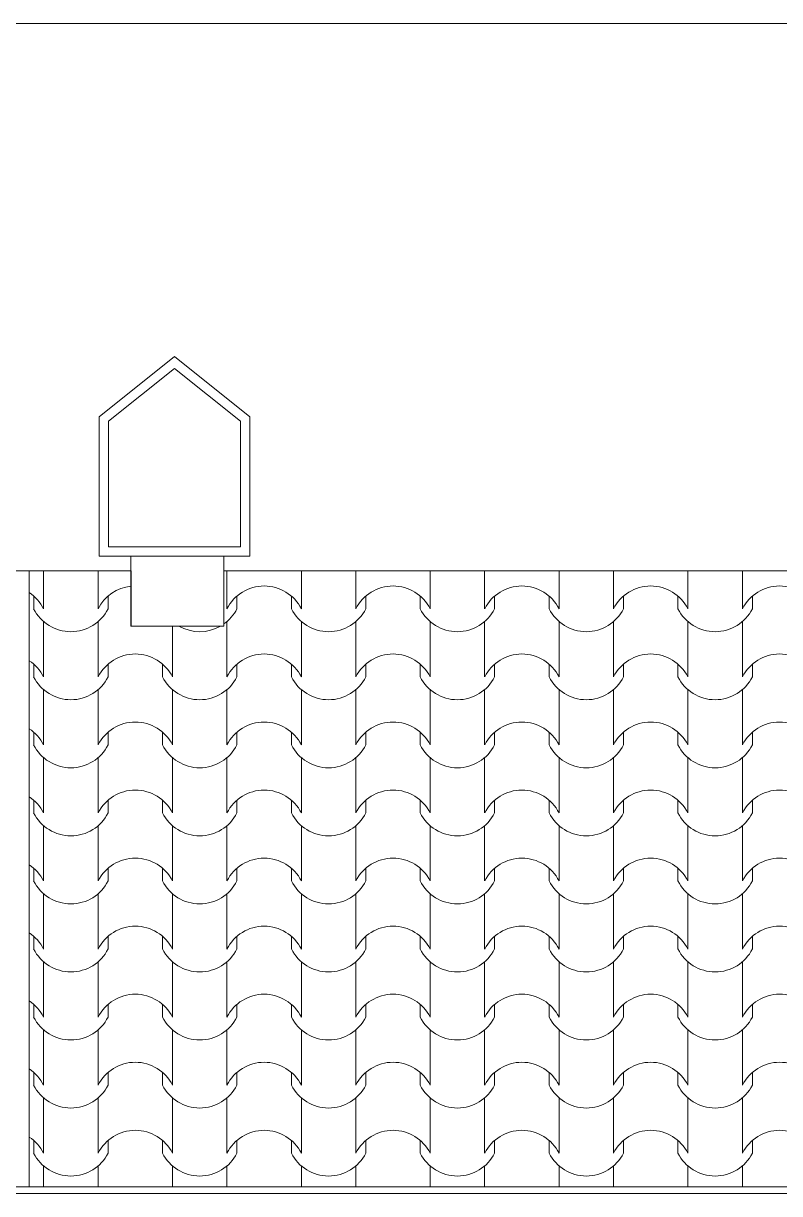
# Model space of a CAD drawing. Header units: millimetres. Extents: x 2791058 to 2855058, y -67651 to -18651.
# Drawn here: x 2804951 to 2808290, y -23822 to -18651 of the extents above; entities that cross this region are included whole.
import ezdxf

# ---------------------------------------------------------------- set-up
doc = ezdxf.new("R2010")
doc.units = ezdxf.units.MM
doc.header["$MEASUREMENT"] = 0
doc.layers.add('Shell - Roof_Pen_No__21', color=7, linetype='Continuous', lineweight=0)
doc.layers.add('Structural - Bearing_Pen_No__1', color=7, linetype='Continuous', lineweight=0)
doc.layers.add('Structural - Bearing_Pen_No__62', color=7, linetype='Continuous', lineweight=0, true_color=0xaaaaaa)

# ---------------------------------------------------------------- blocks, each defined once
blk = doc.blocks.new('*X2', base_point=(2247653.8, -76425))
at = {"layer": 'Structural - Bearing_Pen_No__62', "color": 253, "linetype": 'Continuous', "lineweight": 0, "true_color": 0xaaaaaa}
for p, q in [((2805040, -21069.6), (2805040, -21116)), ((2805280.5, -21069.6), (2805280.5, -21116)), ((2805849.4, -21069.6), (2805849.4, -21116)), ((2806177.9, -21069.6), (2806177.9, -21116)), ((2806418.4, -21069.6), (2806418.4, -21116)), ((2806746.9, -21069.6), (2806746.9, -21116)), ((2806987.3, -21069.6), (2806987.3, -21116)), ((2807315.8, -21069.6), (2807315.8, -21116)), ((2807556.3, -21069.6), (2807556.3, -21116)), ((2807884.8, -21069.6), (2807884.8, -21116)), ((2808125.3, -21069.6), (2808125.3, -21116)), ((2805040, -21116), (2805040, -21237.9)), ((2805280.5, -21116), (2805280.5, -21237.9)), ((2805849.4, -21116), (2805849.4, -21237.9)), ((2806177.9, -21116), (2806177.9, -21237.9)), ((2806418.4, -21116), (2806418.4, -21237.9)), ((2806746.9, -21116), (2806746.9, -21237.9)), ((2806987.3, -21116), (2806987.3, -21237.9)), ((2807315.8, -21116), (2807315.8, -21237.9)), ((2807556.3, -21116), (2807556.3, -21237.9)), ((2807884.8, -21116), (2807884.8, -21237.9)), ((2808125.3, -21116), (2808125.3, -21237.9)), ((2804996, -21181.8), (2804996, -21237.9)), ((2805324.5, -21181.8), (2805324.5, -21237.9)), ((2805893.4, -21181.8), (2805893.4, -21237.9)), ((2806133.9, -21181.8), (2806133.9, -21237.9)), ((2806462.4, -21181.8), (2806462.4, -21237.9)), ((2806702.9, -21181.8), (2806702.9, -21237.9)), ((2807031.4, -21181.8), (2807031.4, -21237.9)), ((2807271.8, -21181.8), (2807271.8, -21237.9)), ((2807600.3, -21181.8), (2807600.3, -21237.9)), ((2807840.8, -21181.8), (2807840.8, -21237.9)), ((2808169.3, -21181.8), (2808169.3, -21237.9)), ((2805040, -21294.7), (2805040, -21416.6)), ((2805280.5, -21294.7), (2805280.5, -21416.6)), ((2805849.4, -21294.7), (2805849.4, -21416.6)), ((2806177.9, -21294.7), (2806177.9, -21416.6)), ((2806418.4, -21294.7), (2806418.4, -21416.6)), ((2806746.9, -21294.7), (2806746.9, -21416.6)), ((2806987.3, -21294.7), (2806987.3, -21416.6)), ((2807315.8, -21294.7), (2807315.8, -21416.6)), ((2807556.3, -21294.7), (2807556.3, -21416.6)), ((2807884.8, -21294.7), (2807884.8, -21416.6)), ((2808125.3, -21294.7), (2808125.3, -21416.6)), ((2805609, -21314.7), (2805609, -21416.6)), ((2805040, -21416.6), (2805040, -21538.6)), ((2805280.5, -21416.6), (2805280.5, -21538.6)), ((2805609, -21416.6), (2805609, -21538.6)), ((2805849.4, -21416.6), (2805849.4, -21538.6)), ((2806177.9, -21416.6), (2806177.9, -21538.6)), ((2806418.4, -21416.6), (2806418.4, -21538.6)), ((2806746.9, -21416.6), (2806746.9, -21538.6)), ((2806987.3, -21416.6), (2806987.3, -21538.6)), ((2807315.8, -21416.6), (2807315.8, -21538.6)), ((2807556.3, -21416.6), (2807556.3, -21538.6)), ((2807884.8, -21416.6), (2807884.8, -21538.6)), ((2808125.3, -21416.6), (2808125.3, -21538.6)), ((2804996, -21482.5), (2804996, -21538.6)), ((2805324.5, -21482.5), (2805324.5, -21538.6)), ((2805564.9, -21482.5), (2805564.9, -21538.6)), ((2805893.4, -21482.5), (2805893.4, -21538.6)), ((2806133.9, -21482.5), (2806133.9, -21538.6)), ((2806462.4, -21482.5), (2806462.4, -21538.6)), ((2806702.9, -21482.5), (2806702.9, -21538.6)), ((2807031.4, -21482.5), (2807031.4, -21538.6)), ((2807271.8, -21482.5), (2807271.8, -21538.6)), ((2807600.3, -21482.5), (2807600.3, -21538.6)), ((2807840.8, -21482.5), (2807840.8, -21538.6)), ((2808169.3, -21482.5), (2808169.3, -21538.6)), ((2805040, -21595.4), (2805040, -21717.3)), ((2805280.5, -21595.4), (2805280.5, -21717.3)), ((2805609, -21595.4), (2805609, -21717.3)), ((2805849.4, -21595.4), (2805849.4, -21717.3)), ((2806177.9, -21595.4), (2806177.9, -21717.3)), ((2806418.4, -21595.4), (2806418.4, -21717.3)), ((2806746.9, -21595.4), (2806746.9, -21717.3)), ((2806987.3, -21595.4), (2806987.3, -21717.3)), ((2807315.8, -21595.4), (2807315.8, -21717.3)), ((2807556.3, -21595.4), (2807556.3, -21717.3)), ((2807884.8, -21595.4), (2807884.8, -21717.3)), ((2808125.3, -21595.4), (2808125.3, -21717.3)), ((2805040, -21717.3), (2805040, -21839.2)), ((2805280.5, -21717.3), (2805280.5, -21839.2)), ((2805609, -21717.3), (2805609, -21839.2)), ((2805849.4, -21717.3), (2805849.4, -21839.2)), ((2806177.9, -21717.3), (2806177.9, -21839.2)), ((2806418.4, -21717.3), (2806418.4, -21839.2)), ((2806746.9, -21717.3), (2806746.9, -21839.2)), ((2806987.3, -21717.3), (2806987.3, -21839.2)), ((2807315.8, -21717.3), (2807315.8, -21839.2)), ((2807556.3, -21717.3), (2807556.3, -21839.2)), ((2807884.8, -21717.3), (2807884.8, -21839.2)), ((2808125.3, -21717.3), (2808125.3, -21839.2)), ((2804996, -21783.2), (2804996, -21839.2)), ((2805324.5, -21783.2), (2805324.5, -21839.2)), ((2805564.9, -21783.2), (2805564.9, -21839.2)), ((2805893.4, -21783.2), (2805893.4, -21839.2)), ((2806133.9, -21783.2), (2806133.9, -21839.2)), ((2806462.4, -21783.2), (2806462.4, -21839.2)), ((2806702.9, -21783.2), (2806702.9, -21839.2)), ((2807031.4, -21783.2), (2807031.4, -21839.2)), ((2807271.8, -21783.2), (2807271.8, -21839.2)), ((2807600.3, -21783.2), (2807600.3, -21839.2)), ((2807840.8, -21783.2), (2807840.8, -21839.2)), ((2808169.3, -21783.2), (2808169.3, -21839.2)), ((2805040, -21896), (2805040, -22018)), ((2805280.5, -21896), (2805280.5, -22018)), ((2805609, -21896), (2805609, -22018)), ((2805849.4, -21896), (2805849.4, -22018)), ((2806177.9, -21896), (2806177.9, -22018)), ((2806418.4, -21896), (2806418.4, -22018)), ((2806746.9, -21896), (2806746.9, -22018)), ((2806987.3, -21896), (2806987.3, -22018)), ((2807315.8, -21896), (2807315.8, -22018)), ((2807556.3, -21896), (2807556.3, -22018)), ((2807884.8, -21896), (2807884.8, -22018)), ((2808125.3, -21896), (2808125.3, -22018)), ((2805040, -22018), (2805040, -22139.9)), ((2805280.5, -22018), (2805280.5, -22139.9)), ((2805609, -22018), (2805609, -22139.9)), ((2805849.4, -22018), (2805849.4, -22139.9)), ((2806177.9, -22018), (2806177.9, -22139.9)), ((2806418.4, -22018), (2806418.4, -22139.9)), ((2806746.9, -22018), (2806746.9, -22139.9)), ((2806987.3, -22018), (2806987.3, -22139.9)), ((2807315.8, -22018), (2807315.8, -22139.9)), ((2807556.3, -22018), (2807556.3, -22139.9)), ((2807884.8, -22018), (2807884.8, -22139.9)), ((2808125.3, -22018), (2808125.3, -22139.9)), ((2804996, -22083.9), (2804996, -22139.9)), ((2805324.5, -22083.9), (2805324.5, -22139.9)), ((2805564.9, -22083.9), (2805564.9, -22139.9)), ((2805893.4, -22083.9), (2805893.4, -22139.9)), ((2806133.9, -22083.9), (2806133.9, -22139.9)), ((2806462.4, -22083.9), (2806462.4, -22139.9)), ((2806702.9, -22083.9), (2806702.9, -22139.9)), ((2807031.4, -22083.9), (2807031.4, -22139.9)), ((2807271.8, -22083.9), (2807271.8, -22139.9)), ((2807600.3, -22083.9), (2807600.3, -22139.9)), ((2807840.8, -22083.9), (2807840.8, -22139.9)), ((2808169.3, -22083.9), (2808169.3, -22139.9)), ((2805040, -22196.7), (2805040, -22318.7)), ((2805280.5, -22196.7), (2805280.5, -22318.7)), ((2805609, -22196.7), (2805609, -22318.7)), ((2805849.4, -22196.7), (2805849.4, -22318.7)), ((2806177.9, -22196.7), (2806177.9, -22318.7)), ((2806418.4, -22196.7), (2806418.4, -22318.7)), ((2806746.9, -22196.7), (2806746.9, -22318.7)), ((2806987.3, -22196.7), (2806987.3, -22318.7)), ((2807315.8, -22196.7), (2807315.8, -22318.7)), ((2807556.3, -22196.7), (2807556.3, -22318.7)), ((2807884.8, -22196.7), (2807884.8, -22318.7)), ((2808125.3, -22196.7), (2808125.3, -22318.7)), ((2805040, -22318.7), (2805040, -22440.6)), ((2805280.5, -22318.7), (2805280.5, -22440.6)), ((2805609, -22318.7), (2805609, -22440.6)), ((2805849.4, -22318.7), (2805849.4, -22440.6)), ((2806177.9, -22318.7), (2806177.9, -22440.6)), ((2806418.4, -22318.7), (2806418.4, -22440.6)), ((2806746.9, -22318.7), (2806746.9, -22440.6)), ((2806987.3, -22318.7), (2806987.3, -22440.6)), ((2807315.8, -22318.7), (2807315.8, -22440.6)), ((2807556.3, -22318.7), (2807556.3, -22440.6)), ((2807884.8, -22318.7), (2807884.8, -22440.6)), ((2808125.3, -22318.7), (2808125.3, -22440.6)), ((2804996, -22384.5), (2804996, -22440.6)), ((2805324.5, -22384.5), (2805324.5, -22440.6)), ((2805564.9, -22384.5), (2805564.9, -22440.6)), ((2805893.4, -22384.5), (2805893.4, -22440.6)), ((2806133.9, -22384.5), (2806133.9, -22440.6)), ((2806462.4, -22384.5), (2806462.4, -22440.6)), ((2806702.9, -22384.5), (2806702.9, -22440.6)), ((2807031.4, -22384.5), (2807031.4, -22440.6)), ((2807271.8, -22384.5), (2807271.8, -22440.6)), ((2807600.3, -22384.5), (2807600.3, -22440.6)), ((2807840.8, -22384.5), (2807840.8, -22440.6)), ((2808169.3, -22384.5), (2808169.3, -22440.6)), ((2805040, -22497.4), (2805040, -22619.3)), ((2805280.5, -22497.4), (2805280.5, -22619.3)), ((2805609, -22497.4), (2805609, -22619.3)), ((2805849.4, -22497.4), (2805849.4, -22619.3)), ((2806177.9, -22497.4), (2806177.9, -22619.3)), ((2806418.4, -22497.4), (2806418.4, -22619.3)), ((2806746.9, -22497.4), (2806746.9, -22619.3)), ((2806987.3, -22497.4), (2806987.3, -22619.3)), ((2807315.8, -22497.4), (2807315.8, -22619.3)), ((2807556.3, -22497.4), (2807556.3, -22619.3)), ((2807884.8, -22497.4), (2807884.8, -22619.3)), ((2808125.3, -22497.4), (2808125.3, -22619.3)), ((2805040, -22619.3), (2805040, -22741.3)), ((2805280.5, -22619.3), (2805280.5, -22741.3)), ((2805609, -22619.3), (2805609, -22741.3)), ((2805849.4, -22619.3), (2805849.4, -22741.3)), ((2806177.9, -22619.3), (2806177.9, -22741.3)), ((2806418.4, -22619.3), (2806418.4, -22741.3)), ((2806746.9, -22619.3), (2806746.9, -22741.3)), ((2806987.3, -22619.3), (2806987.3, -22741.3)), ((2807315.8, -22619.3), (2807315.8, -22741.3)), ((2807556.3, -22619.3), (2807556.3, -22741.3)), ((2807884.8, -22619.3), (2807884.8, -22741.3)), ((2808125.3, -22619.3), (2808125.3, -22741.3)), ((2804996, -22685.2), (2804996, -22741.3)), ((2805324.5, -22685.2), (2805324.5, -22741.3)), ((2805564.9, -22685.2), (2805564.9, -22741.3)), ((2805893.4, -22685.2), (2805893.4, -22741.3)), ((2806133.9, -22685.2), (2806133.9, -22741.3)), ((2806462.4, -22685.2), (2806462.4, -22741.3)), ((2806702.9, -22685.2), (2806702.9, -22741.3)), ((2807031.4, -22685.2), (2807031.4, -22741.3)), ((2807271.8, -22685.2), (2807271.8, -22741.3)), ((2807600.3, -22685.2), (2807600.3, -22741.3)), ((2807840.8, -22685.2), (2807840.8, -22741.3)), ((2808169.3, -22685.2), (2808169.3, -22741.3)), ((2805040, -22798.1), (2805040, -22920)), ((2805280.5, -22798.1), (2805280.5, -22920)), ((2805609, -22798.1), (2805609, -22920)), ((2805849.4, -22798.1), (2805849.4, -22920)), ((2806177.9, -22798.1), (2806177.9, -22920)), ((2806418.4, -22798.1), (2806418.4, -22920)), ((2806746.9, -22798.1), (2806746.9, -22920)), ((2806987.3, -22798.1), (2806987.3, -22920)), ((2807315.8, -22798.1), (2807315.8, -22920)), ((2807556.3, -22798.1), (2807556.3, -22920)), ((2807884.8, -22798.1), (2807884.8, -22920)), ((2808125.3, -22798.1), (2808125.3, -22920)), ((2805040, -22920), (2805040, -23041.9)), ((2805280.5, -22920), (2805280.5, -23041.9)), ((2805609, -22920), (2805609, -23041.9)), ((2805849.4, -22920), (2805849.4, -23041.9)), ((2806177.9, -22920), (2806177.9, -23041.9)), ((2806418.4, -22920), (2806418.4, -23041.9)), ((2806746.9, -22920), (2806746.9, -23041.9)), ((2806987.3, -22920), (2806987.3, -23041.9)), ((2807315.8, -22920), (2807315.8, -23041.9)), ((2807556.3, -22920), (2807556.3, -23041.9)), ((2807884.8, -22920), (2807884.8, -23041.9)), ((2808125.3, -22920), (2808125.3, -23041.9)), ((2804996, -22985.9), (2804996, -23041.9)), ((2805324.5, -22985.9), (2805324.5, -23041.9)), ((2805564.9, -22985.9), (2805564.9, -23041.9)), ((2805893.4, -22985.9), (2805893.4, -23041.9)), ((2806133.9, -22985.9), (2806133.9, -23041.9)), ((2806462.4, -22985.9), (2806462.4, -23041.9)), ((2806702.9, -22985.9), (2806702.9, -23041.9)), ((2807031.4, -22985.9), (2807031.4, -23041.9)), ((2807271.8, -22985.9), (2807271.8, -23041.9)), ((2807600.3, -22985.9), (2807600.3, -23041.9)), ((2807840.8, -22985.9), (2807840.8, -23041.9)), ((2808169.3, -22985.9), (2808169.3, -23041.9)), ((2805040, -23098.7), (2805040, -23220.7)), ((2805280.5, -23098.7), (2805280.5, -23220.7)), ((2805609, -23098.7), (2805609, -23220.7)), ((2805849.4, -23098.7), (2805849.4, -23220.7)), ((2806177.9, -23098.7), (2806177.9, -23220.7)), ((2806418.4, -23098.7), (2806418.4, -23220.7)), ((2806746.9, -23098.7), (2806746.9, -23220.7)), ((2806987.3, -23098.7), (2806987.3, -23220.7)), ((2807315.8, -23098.7), (2807315.8, -23220.7)), ((2807556.3, -23098.7), (2807556.3, -23220.7)), ((2807884.8, -23098.7), (2807884.8, -23220.7)), ((2808125.3, -23098.7), (2808125.3, -23220.7)), ((2805040, -23220.7), (2805040, -23342.6)), ((2805280.5, -23220.7), (2805280.5, -23342.6)), ((2805609, -23220.7), (2805609, -23342.6)), ((2805849.4, -23220.7), (2805849.4, -23342.6)), ((2806177.9, -23220.7), (2806177.9, -23342.6)), ((2806418.4, -23220.7), (2806418.4, -23342.6)), ((2806746.9, -23220.7), (2806746.9, -23342.6)), ((2806987.3, -23220.7), (2806987.3, -23342.6)), ((2807315.8, -23220.7), (2807315.8, -23342.6)), ((2807556.3, -23220.7), (2807556.3, -23342.6)), ((2807884.8, -23220.7), (2807884.8, -23342.6)), ((2808125.3, -23220.7), (2808125.3, -23342.6)), ((2804996, -23286.6), (2804996, -23342.6)), ((2805324.5, -23286.6), (2805324.5, -23342.6)), ((2805564.9, -23286.6), (2805564.9, -23342.6)), ((2805893.4, -23286.6), (2805893.4, -23342.6)), ((2806133.9, -23286.6), (2806133.9, -23342.6)), ((2806462.4, -23286.6), (2806462.4, -23342.6)), ((2806702.9, -23286.6), (2806702.9, -23342.6)), ((2807031.4, -23286.6), (2807031.4, -23342.6)), ((2807271.8, -23286.6), (2807271.8, -23342.6)), ((2807600.3, -23286.6), (2807600.3, -23342.6)), ((2807840.8, -23286.6), (2807840.8, -23342.6)), ((2808169.3, -23286.6), (2808169.3, -23342.6)), ((2805040, -23399.4), (2805040, -23521.3)), ((2805280.5, -23399.4), (2805280.5, -23521.3)), ((2805609, -23399.4), (2805609, -23521.3)), ((2805849.4, -23399.4), (2805849.4, -23521.3)), ((2806177.9, -23399.4), (2806177.9, -23521.3)), ((2806418.4, -23399.4), (2806418.4, -23521.3)), ((2806746.9, -23399.4), (2806746.9, -23521.3)), ((2806987.3, -23399.4), (2806987.3, -23521.3)), ((2807315.8, -23399.4), (2807315.8, -23521.3)), ((2807556.3, -23399.4), (2807556.3, -23521.3)), ((2807884.8, -23399.4), (2807884.8, -23521.3)), ((2808125.3, -23399.4), (2808125.3, -23521.3)), ((2805040, -23521.3), (2805040, -23643.3)), ((2805280.5, -23521.3), (2805280.5, -23643.3)), ((2805609, -23521.3), (2805609, -23643.3)), ((2805849.4, -23521.3), (2805849.4, -23643.3)), ((2806177.9, -23521.3), (2806177.9, -23643.3)), ((2806418.4, -23521.3), (2806418.4, -23643.3)), ((2806746.9, -23521.3), (2806746.9, -23643.3)), ((2806987.3, -23521.3), (2806987.3, -23643.3)), ((2807315.8, -23521.3), (2807315.8, -23643.3)), ((2807556.3, -23521.3), (2807556.3, -23643.3)), ((2807884.8, -23521.3), (2807884.8, -23643.3)), ((2808125.3, -23521.3), (2808125.3, -23643.3)), ((2804996, -23587.2), (2804996, -23643.3)), ((2805324.5, -23587.2), (2805324.5, -23643.3)), ((2805564.9, -23587.2), (2805564.9, -23643.3)), ((2805893.4, -23587.2), (2805893.4, -23643.3)), ((2806133.9, -23587.2), (2806133.9, -23643.3)), ((2806462.4, -23587.2), (2806462.4, -23643.3)), ((2806702.9, -23587.2), (2806702.9, -23643.3)), ((2807031.4, -23587.2), (2807031.4, -23643.3)), ((2807271.8, -23587.2), (2807271.8, -23643.3)), ((2807600.3, -23587.2), (2807600.3, -23643.3)), ((2807840.8, -23587.2), (2807840.8, -23643.3)), ((2808169.3, -23587.2), (2808169.3, -23643.3)), ((2805040, -23700.1), (2805040, -23792)), ((2805280.5, -23700.1), (2805280.5, -23792)), ((2805609, -23700.1), (2805609, -23792)), ((2805849.4, -23700.1), (2805849.4, -23792)), ((2806177.9, -23700.1), (2806177.9, -23792)), ((2806418.4, -23700.1), (2806418.4, -23792)), ((2806746.9, -23700.1), (2806746.9, -23792)), ((2806987.3, -23700.1), (2806987.3, -23792)), ((2807315.8, -23700.1), (2807315.8, -23792)), ((2807556.3, -23700.1), (2807556.3, -23792)), ((2807884.8, -23700.1), (2807884.8, -23792)), ((2808125.3, -23700.1), (2808125.3, -23792))]:
    blk.add_line(p, q, dxfattribs=at)
for centre, radius, start, end in [((2805445.3, -21321.8), 184.9, 96.0559, 153.0115), ((2806014.2, -21321.8), 184.9, 90.1705, 153.0115), ((2806013.1, -21321.8), 184.9, 26.9885, 89.8295), ((2806583.2, -21321.8), 184.9, 90.1705, 153.0115), ((2806582.1, -21321.8), 184.9, 26.9885, 89.8295), ((2807152.1, -21321.8), 184.9, 90.1705, 153.0115), ((2807151, -21321.8), 184.9, 26.9885, 89.8295), ((2807721.1, -21321.8), 184.9, 90.1705, 153.0115), ((2807720, -21321.8), 184.9, 26.9885, 89.8295), ((2808290.1, -21321.8), 184.9, 90.1705, 153.0115), ((2808289, -21321.8), 184.9, 26.9885, 89.8295), ((2804875.2, -21321.8), 184.9, 26.9885, 57.0637), ((2805160.2, -21155.3), 183.9, 206.7044, 333.2956), ((2805729.2, -21155.3), 183.9, 305.4215, 333.2956), ((2806298.2, -21155.3), 183.9, 206.7044, 333.2956), ((2806867.1, -21155.3), 183.9, 206.7044, 333.2956), ((2807436.1, -21155.3), 183.9, 206.7044, 333.2956), ((2808005, -21155.3), 183.9, 206.7044, 333.2956), ((2805729.2, -21155.3), 183.9, 240.1403, 299.8597), ((2805445.3, -21622.5), 184.9, 90.1705, 153.0115), ((2805444.2, -21622.5), 184.9, 26.9885, 89.8295), ((2806014.2, -21622.5), 184.9, 90.1705, 153.0115), ((2806013.1, -21622.5), 184.9, 26.9885, 89.8295), ((2806583.2, -21622.5), 184.9, 90.1705, 153.0115), ((2806582.1, -21622.5), 184.9, 26.9885, 89.8295), ((2807152.1, -21622.5), 184.9, 90.1705, 153.0115), ((2807151, -21622.5), 184.9, 26.9885, 89.8295), ((2807721.1, -21622.5), 184.9, 90.1705, 153.0115), ((2807720, -21622.5), 184.9, 26.9885, 89.8295), ((2808290.1, -21622.5), 184.9, 90.1705, 153.0115), ((2808289, -21622.5), 184.9, 26.9885, 89.8295), ((2804875.2, -21622.5), 184.9, 26.9885, 57.0637), ((2805160.2, -21456), 183.9, 206.7044, 333.2956), ((2805729.2, -21456), 183.9, 206.7044, 333.2956), ((2806298.2, -21456), 183.9, 206.7044, 333.2956), ((2806867.1, -21456), 183.9, 206.7044, 333.2956), ((2807436.1, -21456), 183.9, 206.7044, 333.2956), ((2808005, -21456), 183.9, 206.7044, 333.2956), ((2804875.2, -21923.2), 184.9, 26.9885, 57.0637), ((2805445.3, -21923.2), 184.9, 90.1705, 153.0115), ((2805444.2, -21923.2), 184.9, 26.9885, 89.8295), ((2806014.2, -21923.2), 184.9, 90.1705, 153.0115), ((2806013.1, -21923.2), 184.9, 26.9885, 89.8295), ((2806583.2, -21923.2), 184.9, 90.1705, 153.0115), ((2806582.1, -21923.2), 184.9, 26.9885, 89.8295), ((2807152.1, -21923.2), 184.9, 90.1705, 153.0115), ((2807151, -21923.2), 184.9, 26.9885, 89.8295), ((2807721.1, -21923.2), 184.9, 90.1705, 153.0115), ((2807720, -21923.2), 184.9, 26.9885, 89.8295), ((2808290.1, -21923.2), 184.9, 90.1705, 153.0115), ((2808289, -21923.2), 184.9, 26.9885, 89.8295), ((2805160.2, -21756.6), 183.9, 206.7044, 333.2956), ((2805729.2, -21756.6), 183.9, 206.7044, 333.2956), ((2806298.2, -21756.6), 183.9, 206.7044, 333.2956), ((2806867.1, -21756.6), 183.9, 206.7044, 333.2956), ((2807436.1, -21756.6), 183.9, 206.7044, 333.2956), ((2808005, -21756.6), 183.9, 206.7044, 333.2956), ((2804875.2, -22223.8), 184.9, 26.9885, 57.0637), ((2805445.3, -22223.8), 184.9, 90.1705, 153.0115), ((2805444.2, -22223.8), 184.9, 26.9885, 89.8295), ((2806014.2, -22223.8), 184.9, 90.1705, 153.0115), ((2806013.1, -22223.8), 184.9, 26.9885, 89.8295), ((2806583.2, -22223.8), 184.9, 90.1705, 153.0115), ((2806582.1, -22223.8), 184.9, 26.9885, 89.8295), ((2807152.1, -22223.8), 184.9, 90.1705, 153.0115), ((2807151, -22223.8), 184.9, 26.9885, 89.8295), ((2807721.1, -22223.8), 184.9, 90.1705, 153.0115), ((2807720, -22223.8), 184.9, 26.9885, 89.8295), ((2808290.1, -22223.8), 184.9, 90.1705, 153.0115), ((2808289, -22223.8), 184.9, 26.9885, 89.8295), ((2805160.2, -22057.3), 183.9, 206.7044, 333.2956), ((2805729.2, -22057.3), 183.9, 206.7044, 333.2956), ((2806298.2, -22057.3), 183.9, 206.7044, 333.2956), ((2806867.1, -22057.3), 183.9, 206.7044, 333.2956), ((2807436.1, -22057.3), 183.9, 206.7044, 333.2956), ((2808005, -22057.3), 183.9, 206.7044, 333.2956), ((2804875.2, -22524.5), 184.9, 26.9885, 57.0637), ((2805445.3, -22524.5), 184.9, 90.1705, 153.0115), ((2805444.2, -22524.5), 184.9, 26.9885, 89.8295), ((2806014.2, -22524.5), 184.9, 90.1705, 153.0115), ((2806013.1, -22524.5), 184.9, 26.9885, 89.8295), ((2806583.2, -22524.5), 184.9, 90.1705, 153.0115), ((2806582.1, -22524.5), 184.9, 26.9885, 89.8295), ((2807152.1, -22524.5), 184.9, 90.1705, 153.0115), ((2807151, -22524.5), 184.9, 26.9885, 89.8295), ((2807721.1, -22524.5), 184.9, 90.1705, 153.0115), ((2807720, -22524.5), 184.9, 26.9885, 89.8295), ((2808290.1, -22524.5), 184.9, 90.1705, 153.0115), ((2808289, -22524.5), 184.9, 26.9885, 89.8295), ((2805160.2, -22358), 183.9, 206.7044, 333.2956), ((2805729.2, -22358), 183.9, 206.7044, 333.2956), ((2806298.2, -22358), 183.9, 206.7044, 333.2956), ((2806867.1, -22358), 183.9, 206.7044, 333.2956), ((2807436.1, -22358), 183.9, 206.7044, 333.2956), ((2808005, -22358), 183.9, 206.7044, 333.2956), ((2805445.3, -22825.2), 184.9, 90.1705, 153.0115), ((2805444.2, -22825.2), 184.9, 26.9885, 89.8295), ((2806014.2, -22825.2), 184.9, 90.1705, 153.0115), ((2806013.1, -22825.2), 184.9, 26.9885, 89.8295), ((2806583.2, -22825.2), 184.9, 90.1705, 153.0115), ((2806582.1, -22825.2), 184.9, 26.9885, 89.8295), ((2807152.1, -22825.2), 184.9, 90.1705, 153.0115), ((2807151, -22825.2), 184.9, 26.9885, 89.8295), ((2807721.1, -22825.2), 184.9, 90.1705, 153.0115), ((2807720, -22825.2), 184.9, 26.9885, 89.8295), ((2808290.1, -22825.2), 184.9, 90.1705, 153.0115), ((2808289, -22825.2), 184.9, 26.9885, 89.8295), ((2804875.2, -22825.2), 184.9, 26.9885, 57.0637), ((2805160.2, -22658.6), 183.9, 206.7044, 333.2956), ((2805729.2, -22658.6), 183.9, 206.7044, 333.2956), ((2806298.2, -22658.6), 183.9, 206.7044, 333.2956), ((2806867.1, -22658.6), 183.9, 206.7044, 333.2956), ((2807436.1, -22658.6), 183.9, 206.7044, 333.2956), ((2808005, -22658.6), 183.9, 206.7044, 333.2956), ((2805445.3, -23125.9), 184.9, 90.1705, 153.0115), ((2805444.2, -23125.9), 184.9, 26.9885, 89.8295), ((2806014.2, -23125.9), 184.9, 90.1705, 153.0115), ((2806013.1, -23125.9), 184.9, 26.9885, 89.8295), ((2806583.2, -23125.9), 184.9, 90.1705, 153.0115), ((2806582.1, -23125.9), 184.9, 26.9885, 89.8295), ((2807152.1, -23125.9), 184.9, 90.1705, 153.0115), ((2807151, -23125.9), 184.9, 26.9885, 89.8295), ((2807721.1, -23125.9), 184.9, 90.1705, 153.0115), ((2807720, -23125.9), 184.9, 26.9885, 89.8295), ((2808290.1, -23125.9), 184.9, 90.1705, 153.0115), ((2808289, -23125.9), 184.9, 26.9885, 89.8295), ((2804875.2, -23125.9), 184.9, 26.9885, 57.0637), ((2805160.2, -22959.3), 183.9, 206.7044, 333.2956), ((2805729.2, -22959.3), 183.9, 206.7044, 333.2956), ((2806298.2, -22959.3), 183.9, 206.7044, 333.2956), ((2806867.1, -22959.3), 183.9, 206.7044, 333.2956), ((2807436.1, -22959.3), 183.9, 206.7044, 333.2956), ((2808005, -22959.3), 183.9, 206.7044, 333.2956), ((2805445.3, -23426.5), 184.9, 90.1705, 153.0115), ((2805444.2, -23426.5), 184.9, 26.9885, 89.8295), ((2806014.2, -23426.5), 184.9, 90.1705, 153.0115), ((2806013.1, -23426.5), 184.9, 26.9885, 89.8295), ((2806583.2, -23426.5), 184.9, 90.1705, 153.0115), ((2806582.1, -23426.5), 184.9, 26.9885, 89.8295), ((2807152.1, -23426.5), 184.9, 90.1705, 153.0115), ((2807151, -23426.5), 184.9, 26.9885, 89.8295), ((2807721.1, -23426.5), 184.9, 90.1705, 153.0115), ((2807720, -23426.5), 184.9, 26.9885, 89.8295), ((2808290.1, -23426.5), 184.9, 90.1705, 153.0115), ((2808289, -23426.5), 184.9, 26.9885, 89.8295), ((2804875.2, -23426.5), 184.9, 26.9885, 57.0637), ((2805160.2, -23260), 183.9, 206.7044, 333.2956), ((2805729.2, -23260), 183.9, 206.7044, 333.2956), ((2806298.2, -23260), 183.9, 206.7044, 333.2956), ((2806867.1, -23260), 183.9, 206.7044, 333.2956), ((2807436.1, -23260), 183.9, 206.7044, 333.2956), ((2808005, -23260), 183.9, 206.7044, 333.2956), ((2804875.2, -23727.2), 184.9, 26.9885, 57.0637), ((2805445.3, -23727.2), 184.9, 90.1705, 153.0115), ((2805444.2, -23727.2), 184.9, 26.9885, 89.8295), ((2806014.2, -23727.2), 184.9, 90.1705, 153.0115), ((2806013.1, -23727.2), 184.9, 26.9885, 89.8295), ((2806583.2, -23727.2), 184.9, 90.1705, 153.0115), ((2806582.1, -23727.2), 184.9, 26.9885, 89.8295), ((2807152.1, -23727.2), 184.9, 90.1705, 153.0115), ((2807151, -23727.2), 184.9, 26.9885, 89.8295), ((2807721.1, -23727.2), 184.9, 90.1705, 153.0115), ((2807720, -23727.2), 184.9, 26.9885, 89.8295), ((2808290.1, -23727.2), 184.9, 90.1705, 153.0115), ((2808289, -23727.2), 184.9, 26.9885, 89.8295), ((2805160.2, -23560.7), 183.9, 206.7044, 333.2956), ((2805729.2, -23560.7), 183.9, 206.7044, 333.2956), ((2806298.2, -23560.7), 183.9, 206.7044, 333.2956), ((2806867.1, -23560.7), 183.9, 206.7044, 333.2956), ((2807436.1, -23560.7), 183.9, 206.7044, 333.2956), ((2808005, -23560.7), 183.9, 206.7044, 333.2956)]:
    blk.add_arc(centre, radius, start, end, dxfattribs=at)
blk = doc.blocks.new('Fill_1', base_point=(2247653.8, -74425))
at = {"layer": 'Structural - Bearing_Pen_No__1', "color": 7, "linetype": 'Continuous', "lineweight": 0}
for p, q in [((2804975.8, -21069.6), (2804975.8, -23792)), ((2805425.8, -21069.6), (2804975.8, -21069.6)), ((2805425.8, -21314.7), (2805425.8, -21069.6)), ((2810815.8, -21069.6), (2805835.8, -21069.6)), ((2805835.8, -21069.6), (2805835.8, -21314.7)), ((2805835.8, -21314.7), (2805425.8, -21314.7)), ((2804975.8, -23792), (2820083.6, -23792))]:
    blk.add_line(p, q, dxfattribs=at)
at = {"layer": 'Structural - Bearing_Pen_No__62', "color": 253, "linetype": 'Continuous', "lineweight": 0, "true_color": 0xaaaaaa}
blk.add_blockref('*X2', (2247653.8, -76425), dxfattribs=at)

msp = doc.modelspace()

# ---------------------------------------------------------------- linework, layer by layer
at = {"layer": 'Shell - Roof_Pen_No__21', "color": 7, "linetype": 'Continuous', "lineweight": 0}
for p, q in [((2791057.579, -18651.285), (2855057.579, -18651.285)), ((2805618.165, -20123.437), (2805285.754, -20389.756)), ((2805618.165, -20123.437), (2805950.576, -20389.756)), ((2805618.165, -20175.704), (2805326.793, -20409.145)), ((2805618.165, -20175.704), (2805909.538, -20409.145)), ((2805285.754, -21005.332), (2805285.754, -20389.756)), ((2805326.793, -20964.294), (2805326.793, -20409.145)), ((2805909.538, -20964.294), (2805909.538, -20409.145)), ((2805950.576, -21005.332), (2805950.576, -20389.756)), ((2805326.793, -20964.294), (2805909.538, -20964.294)), ((2805408.869, -21005.332), (2805285.754, -21005.332)), ((2805408.869, -21005.332), (2805827.461, -21005.332)), ((2805425.754, -21005.332), (2805425.754, -21314.73)), ((2805827.461, -21005.332), (2805950.576, -21005.332)), ((2805835.754, -21005.332), (2805835.754, -21314.73)), ((2805425.754, -21069.559), (2804575.754, -21069.559)), ((2804975.754, -21069.559), (2804975.754, -23792.015)), ((2810815.754, -21069.559), (2805835.754, -21069.559)), ((2805425.754, -21314.73), (2805835.754, -21314.73)), ((2804575.754, -23792.015), (2821075.754, -23792.015)), ((2804575.754, -23822.015), (2821075.754, -23822.015))]:
    msp.add_line(p, q, dxfattribs=at)

# ---------------------------------------------------------------- block references
at = {"layer": 'Structural - Bearing_Pen_No__62', "color": 253, "linetype": 'Continuous', "lineweight": 0, "true_color": 0xaaaaaa}
msp.add_blockref('Fill_1', (2247653.822, -74424.967), dxfattribs=at)

doc.saveas('drawing.dxf')
